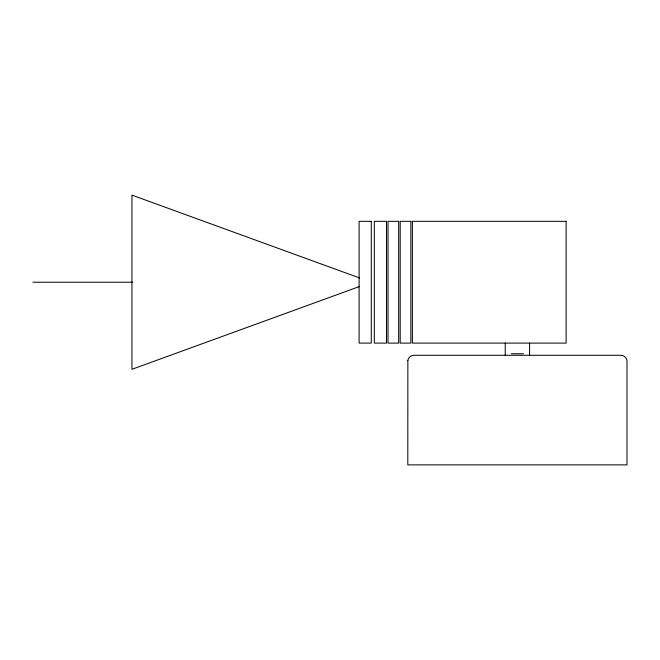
<?xml version="1.0" encoding="UTF-8"?>
<svg xmlns="http://www.w3.org/2000/svg" width="660" height="660" viewBox="0 0 660 660"><rect width="100%" height="100%" fill="white"/><g stroke="black" fill="none" stroke-linecap="round" stroke-linejoin="round"><path stroke-width="0.99" d="M359.65 286.448L131.951 369.311L131.951 195.121L359.65 277.984M33 282.216L132.734 282.216M511.318 353.76L523.495 353.76M529.584 343.101L529.584 355.278M505.23 343.101L505.23 355.278M407.863 360.575L407.806 464.879L627 464.879L627 361.366C627.066 358.116 624.162 355.212 620.911 355.278L413.894 355.278C410.933 355.237 408.202 357.629 407.863 360.575M371.275 221.331L359.098 221.331L359.098 343.101L371.275 343.101L371.275 221.331M386.496 221.331L374.319 221.331L374.319 343.101L386.496 343.101L386.496 221.331M398.673 221.331L388.022 221.331L388.022 343.101L398.673 343.101L398.673 221.331M410.85 221.331L400.199 221.331L400.199 343.101L410.85 343.101L410.85 221.331M566.115 221.331L412.376 221.331L412.376 343.101L566.115 343.101L566.115 221.331"/></g></svg>
